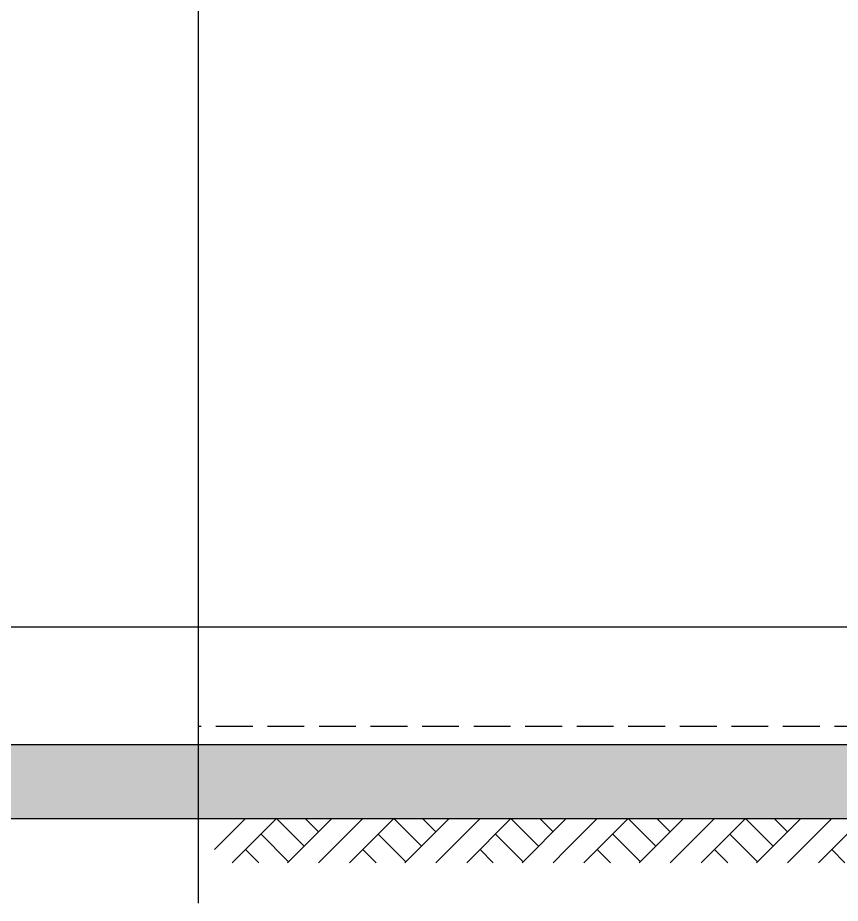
# Model space of a CAD drawing. Extents: x 220580 to 2027826, y -309201 to 71987.
# Drawn here: x 303836 to 306070, y -165759 to -163355 of the extents above; entities that cross this region are included whole.
import ezdxf

# ---------------------------------------------------------------- set-up
doc = ezdxf.new("R2010")
doc.units = 0
for name, pattern in [('20剖面图$0$DASH', [0.35, 0.25, -0.1]), ('DASH', [0.35, 0.25, -0.1]), ('ZN-DOT', [0.25, 0, -0.25])]:
    doc.linetypes.add(name, pattern=pattern)
for name, color, linetype in [('!ZN6-层高线-8', 8, 'ZN-DOT'), ('20剖面图$0$A-HATCH-1', 252, 'Continuous'), ('20剖面图$0$AS-COLN', 6, 'Continuous'), ('3符号', 173, 'Continuous')]:
    doc.layers.add(name, color=color, linetype=linetype)

# ---------------------------------------------------------------- blocks, each defined once
blk = doc.blocks.new('20剖面图$0$$LinePat$素土夯实')
at = {"color": 0}
for p, q in [((0, -210), (210, 0)), ((120, -300), (420, 0)), ((420, 0), (607.5, -187.5)), ((495, -300), (795, 0)), ((615, 0), (705, -90)), ((315, -105), (502.5, -292.5)), ((210, -210), (300, -300)), ((705, -300), (795, -210))]:
    blk.add_line(p, q, dxfattribs=at)
blk = doc.blocks.new('20250828132035')
at = {"layer": '20剖面图$0$A-HATCH-1'}
h = blk.add_hatch(dxfattribs=at)
h.set_pattern_fill('混凝土', color=256, scale=50)
h.set_pattern_definition([(50, (1654310.4, -568157.45), (358.63009, -31.376067), [37.5, -412.5]), (355, (1654310.4, -568157.45), (-69.37567, 376.09607), [30, -330]), (100.4514, (1654340.3, -568160.07), (289.25469, 344.71977), [31.870095, -350.571056]), (46.1842, (1654310.4, -568057.45), (533.62052, -82.75951), [56.25, -618.75]), (96.6356, (1654354.87, -568064.35), (467.33135, 487.05894), [47.80514, -525.8565]), (351.1842, (1654310.4, -568057.45), (467.33097, 487.0593), [45, -495]), (21, (1654360.4, -568082.45), (298.453526, -201.309445), [37.5, -412.5]), (326, (1654360.4, -568082.45), (121.657666, 362.57502), [30, -330]), (71.4514, (1654385.27, -568099.23), (420.111314, 161.26525), [31.870095, -350.571056]), (37.5, (1654310.4, -568157.45), (6.079928, 166.446927), [0, -326, 0, -335, 0, -331.25]), (7.5, (1654310.4, -568157.45), (131.534769, 197.205856), [0, -191, 0, -318.5, 0, -126.25]), (327.5, (1654198.9, -568157.45), (266.911218, -11.277436), [0, -125, 0, -390, 0, -517.5]), (317.5, (1654148.9, -568157.45), (291.593085, 50.05249), [0, -162.5, 0, -259, 0, -367.5])])
h.paths.add_polyline_path([(-15000, -200), (0, -200), (0, 0), (-15000, 0)])
at = {"color": 6, "linetype": '20剖面图$0$DASH'}
blk.add_lwpolyline([(-600, 320), (-10300, 320), (-10300, 6550), (-600, 6550), (-600, 320)], dxfattribs=at)
at = {"layer": '20剖面图$0$AS-COLN'}
blk.add_lwpolyline([(-15300, -200), (0, -200), (0, 0), (-15300, 0)], dxfattribs=at)
at = {"layer": '20剖面图$0$A-HATCH-1', "xscale": 0.4004620719068419, "yscale": 0.4, "zscale": 0.4}
for p in [(-2883.7, -200), (-2565.3, -200), (-2246.9, -200), (-1928.6, -200), (-1610.2, -200), (-1291.8, -200)]:
    blk.add_blockref('20剖面图$0$$LinePat$素土夯实', p, dxfattribs=at)

msp = doc.modelspace()

# ---------------------------------------------------------------- block references
at = {"ltscale": 30}
msp.add_blockref('20250828132035', (307254.4, -165329.4), dxfattribs=at)

# ---------------------------------------------------------------- next in the draw order: linework, layer by layer
at = {"layer": '!ZN6-层高线-8', "linetype": 'DASH', "ltscale": 400}
msp.add_line((314134.4, -165279.4), (304325.8, -165279.4), dxfattribs=at)
at = {"layer": '3符号'}
msp.add_lwpolyline([(304325.8, -150299.4), (304325.8, -157829.4), (304725.8, -157929.4), (303925.8, -158129.4), (304325.8, -158229.4), (304325.8, -165759.4)], dxfattribs=at)

doc.saveas('drawing.dxf')
